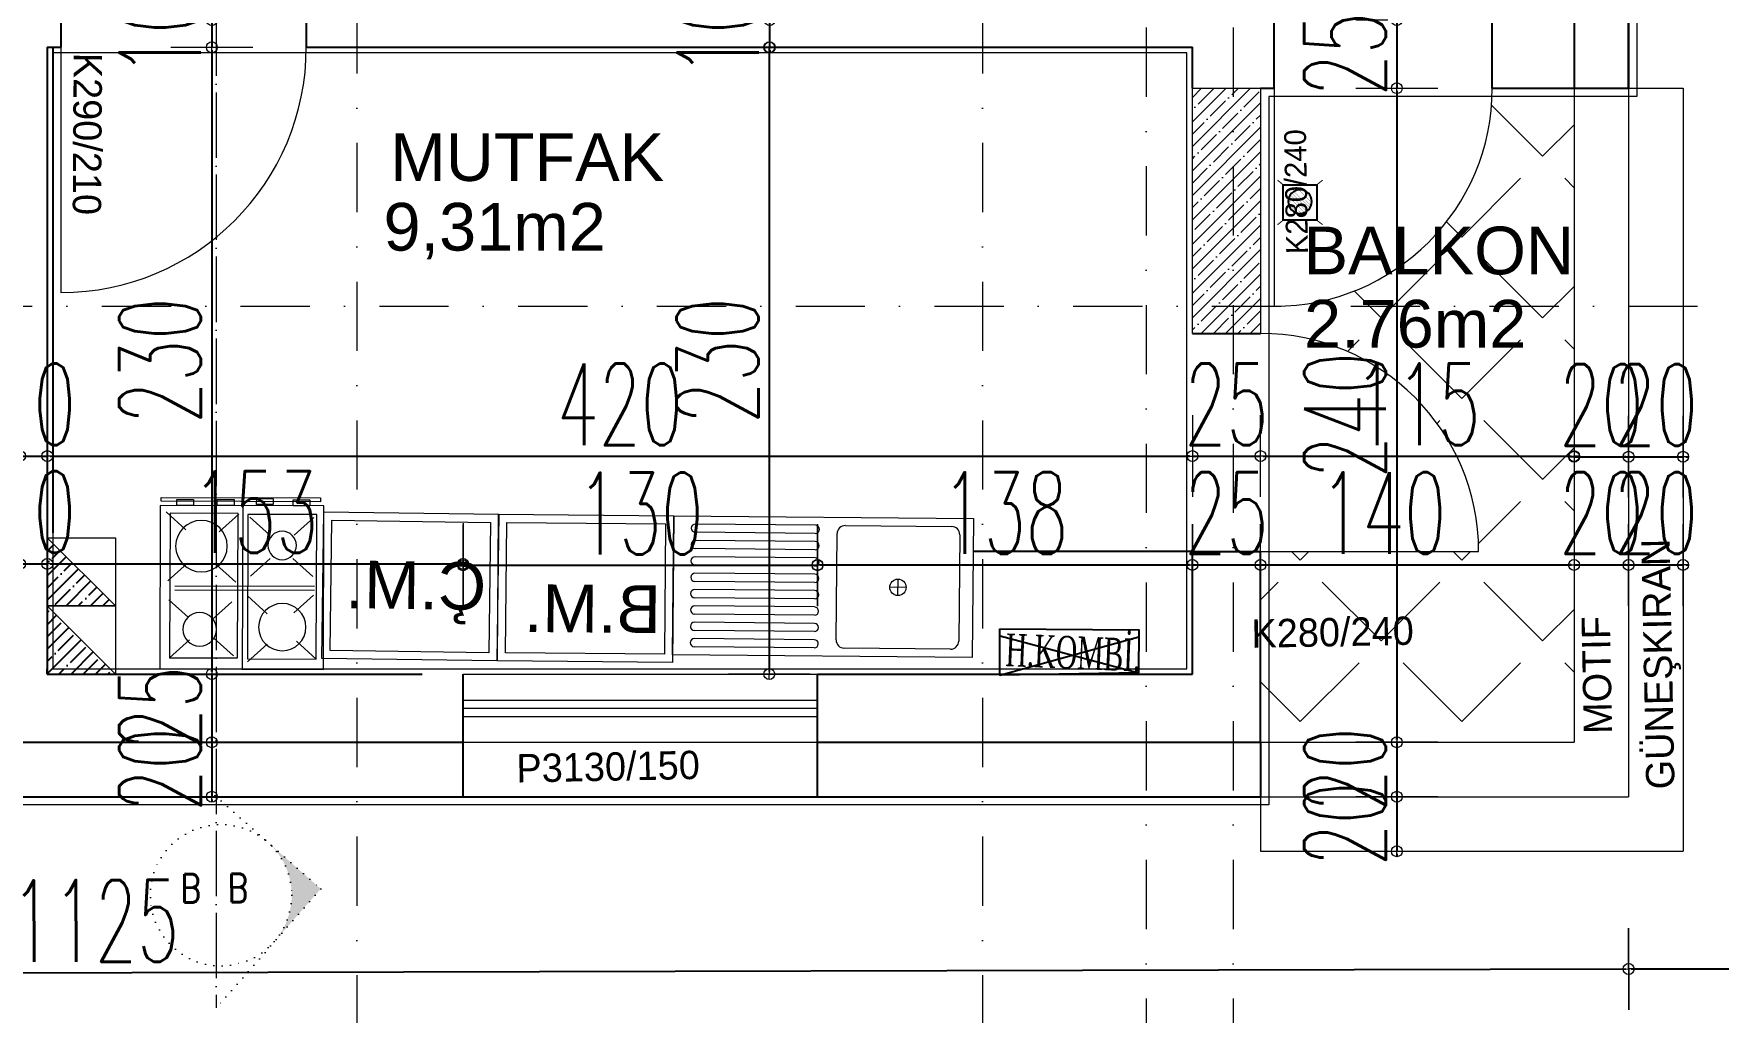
# Model space of a CAD drawing. Header units: millimetres. Extents: x -16104 to 67872, y -88009 to 12107.
# Drawn here: x 26404 to 27022, y 9366 to 9726 of the extents above; entities that cross this region are included whole.
import ezdxf
from ezdxf.enums import TextEntityAlignment as Align

# ---------------------------------------------------------------- set-up
doc = ezdxf.new("R2010")
doc.units = ezdxf.units.MM
for name, pattern in [('ACAD_ISO04W100', [30, 24, -3, 0, -3]), ('ACAD_ISO07W100', [3, 0, -3]), ('DASHDOTX2', [50.8, 25.4, -12.7, 0, -12.7])]:
    doc.linetypes.add(name, pattern=pattern)
doc.layers.get('0').update_dxf_attribs({"color": 241})
for name, color, linetype, lineweight in [('AKS', 1, 'ACAD_ISO07W100', 5), ('akslar', 144, 'Continuous', 20), ('baca', 46, 'Continuous', 5), ('balkon', 6, 'Continuous', 5), ('duvar', 123, 'Continuous', 25), ('emsal&kolon', 1, 'Continuous', 5), ('kapı', 3, 'Continuous', 5), ('kolon', 1, 'Continuous', 5), ('OLCU', 54, 'Continuous', 13), ('PASEMCON', 2, 'Continuous', 9), ('pencere', 5, 'Continuous', 5), ('POZ', 36, 'Continuous', 18), ('SıVA', 40, 'Continuous', 9), ('tefriş', 30, 'Continuous', 5), ('ÖLÇÜ', 252, 'Continuous', 20)]:
    doc.layers.add(name, color=color, linetype=linetype, lineweight=lineweight)
doc.styles.add('DIM', font='Txttw.shx', dxfattribs={"width": 0.6})
doc.styles.add('DIMENSIONS', font='simplex', dxfattribs={"width": 0.8})
doc.styles.add('DIN', font='times.ttf', dxfattribs={"width": 0.6})
doc.styles.add('M2', font='stylu.ttf', dxfattribs={"height": 10})
doc.dimstyles.new('50', dxfattribs={"dimscale": 0, "dimtxt": 30, "dimasz": 1, "dimexe": 0, "dimexo": 2, "dimgap": 4, "dimtad": 1, "dimdec": 0, "dimzin": 0, "dimdsep": 46, "dimtxsty": 'DIM', "dimblk1": 'DOT', "dimblk2": 'DOT', "dimsah": 1, "dimcen": 1.5, "dimdle": 3, "dimse1": 1, "dimse2": 1, "dimclrd": 256, "dimclre": 9, "dimclrt": 256, "dimadec": 0, "dimazin": 0, "dimtfac": 0.24, "dimtdec": 0, "dimtix": 1, "dimtmove": 2, "dimatfit": 3, "dimldrblk": 'DOT', "dimfxl": 0, "dimtolj": 1, "dimtzin": 15, "dimarcsym": 0})

# ---------------------------------------------------------------- blocks, each defined once
blk = doc.blocks.new('DOT')
for p, q in [((0, 15), (0, -15)), ((-2, 0), (0, 0)), ((2, 0), (0, 0))]:
    blk.add_line(p, q)
blk.add_circle((0, 0), 2)
blk = doc.blocks.new('*D5324')
at = {"layer": 'Defpoints', "color": 0, "transparency": 16777216}
for p in [(26399.37, 9530.99), (26409.37, 9530.99), (26409.37, 9530.99)]:
    blk.add_point(p, dxfattribs=at)
at = {"layer": 'OLCU', "lineweight": -2, "transparency": 16777216}
for p, q in [((26398.37, 9530.99), (26397.37, 9530.99)), ((26399.37, 9530.99), (26409.37, 9530.99)), ((26410.37, 9530.99), (26411.37, 9530.99))]:
    blk.add_line(p, q, dxfattribs=at)
blk.add_blockref('DOT', (26399.37, 9530.99), dxfattribs=at)
at = {"layer": 'OLCU', "lineweight": -2, "transparency": 16777216, "rotation": 180}
blk.add_blockref('DOT', (26409.37, 9530.99), dxfattribs=at)
at = {"layer": 'OLCU', "transparency": 16777216, "insert": (26404.37, 9549.99), "char_height": 30, "attachment_point": 5, "style": 'DIM'}
blk.add_mtext('\\A1;10', dxfattribs=at)
blk = doc.blocks.new('*D5325')
at = {"layer": 'Defpoints', "color": 0, "transparency": 16777216}
for p in [(26561.87, 9530.99), (26409.37, 9490.54), (26561.87, 9480.54)]:
    blk.add_point(p, dxfattribs=at)
at = {"layer": 'OLCU', "lineweight": -2, "transparency": 16777216}
blk.add_line((26410.37, 9530.99), (26560.87, 9530.99), dxfattribs=at)
at = {"layer": 'OLCU', "lineweight": -2, "transparency": 16777216, "rotation": 180}
blk.add_blockref('DOT', (26409.37, 9530.99), dxfattribs=at)
at = {"layer": 'OLCU', "lineweight": -2, "transparency": 16777216}
blk.add_blockref('DOT', (26561.87, 9530.99), dxfattribs=at)
at = {"layer": 'OLCU', "transparency": 16777216, "insert": (26485.62, 9549.99), "char_height": 30, "attachment_point": 5, "style": 'DIM'}
blk.add_mtext('\\A1;153', dxfattribs=at)
blk = doc.blocks.new('*D5326')
at = {"layer": 'Defpoints', "color": 0, "transparency": 16777216}
for p in [(26691.87, 9530.49), (26561.87, 9480.54), (26691.87, 9480.54)]:
    blk.add_point(p, dxfattribs=at)
at = {"layer": 'OLCU', "lineweight": -2, "transparency": 16777216}
blk.add_line((26562.87, 9530.49), (26690.87, 9530.49), dxfattribs=at)
at = {"layer": 'OLCU', "lineweight": -2, "transparency": 16777216, "rotation": 180}
blk.add_blockref('DOT', (26561.87, 9530.49), dxfattribs=at)
at = {"layer": 'OLCU', "lineweight": -2, "transparency": 16777216}
blk.add_blockref('DOT', (26691.87, 9530.49), dxfattribs=at)
at = {"layer": 'OLCU', "transparency": 16777216, "insert": (26626.87, 9549.49), "char_height": 30, "attachment_point": 5, "style": 'DIM'}
blk.add_mtext('\\A1;130', dxfattribs=at)
blk = doc.blocks.new('*D5327')
at = {"layer": 'Defpoints', "color": 0, "transparency": 16777216}
for p in [(26829.37, 9530.62), (26691.87, 9480.54), (26829.37, 9480.54)]:
    blk.add_point(p, dxfattribs=at)
at = {"layer": 'OLCU', "lineweight": -2, "transparency": 16777216}
blk.add_line((26692.87, 9530.62), (26828.37, 9530.62), dxfattribs=at)
at = {"layer": 'OLCU', "lineweight": -2, "transparency": 16777216, "rotation": 180}
blk.add_blockref('DOT', (26691.87, 9530.62), dxfattribs=at)
at = {"layer": 'OLCU', "lineweight": -2, "transparency": 16777216}
blk.add_blockref('DOT', (26829.37, 9530.62), dxfattribs=at)
at = {"layer": 'OLCU', "transparency": 16777216, "insert": (26760.62, 9549.62), "char_height": 30, "attachment_point": 5, "style": 'DIM'}
blk.add_mtext('\\A1;138', dxfattribs=at)
blk = doc.blocks.new('*D5328')
at = {"layer": 'Defpoints', "color": 0, "transparency": 16777216}
for p in [(26854.37, 9530.62), (26829.37, 9485.54), (26854.37, 9485.54)]:
    blk.add_point(p, dxfattribs=at)
at = {"layer": 'OLCU', "lineweight": -2, "transparency": 16777216}
for p, q in [((26828.37, 9530.62), (26827.37, 9530.62)), ((26829.37, 9530.62), (26854.37, 9530.62)), ((26855.37, 9530.62), (26856.37, 9530.62))]:
    blk.add_line(p, q, dxfattribs=at)
blk.add_blockref('DOT', (26829.37, 9530.62), dxfattribs=at)
at = {"layer": 'OLCU', "lineweight": -2, "transparency": 16777216, "rotation": 180}
blk.add_blockref('DOT', (26854.37, 9530.62), dxfattribs=at)
at = {"layer": 'OLCU', "transparency": 16777216, "insert": (26841.87, 9549.62), "char_height": 30, "attachment_point": 5, "style": 'DIM'}
blk.add_mtext('\\A1;25', dxfattribs=at)
blk = doc.blocks.new('*D5613')
at = {"layer": 'Defpoints', "color": 0, "transparency": 16777216}
for p in [(26829.37, 9530.62), (26969.37, 9530.62), (26969.37, 9530.62)]:
    blk.add_point(p, dxfattribs=at)
at = {"layer": 'OLCU', "lineweight": -2, "transparency": 16777216}
blk.add_line((26830.37, 9530.62), (26968.37, 9530.62), dxfattribs=at)
at = {"layer": 'OLCU', "lineweight": -2, "transparency": 16777216, "rotation": 180}
blk.add_blockref('DOT', (26829.37, 9530.62), dxfattribs=at)
at = {"layer": 'OLCU', "lineweight": -2, "transparency": 16777216}
blk.add_blockref('DOT', (26969.37, 9530.62), dxfattribs=at)
at = {"layer": 'OLCU', "transparency": 16777216, "insert": (26899.37, 9549.62), "char_height": 30, "attachment_point": 5, "style": 'DIM'}
blk.add_mtext('\\A1;140', dxfattribs=at)
blk = doc.blocks.new('*D5614')
at = {"layer": 'Defpoints', "color": 0, "transparency": 16777216}
for p in [(26969.37, 9530.62), (26989.37, 9530.62), (26989.37, 9530.62)]:
    blk.add_point(p, dxfattribs=at)
at = {"layer": 'OLCU', "lineweight": -2, "transparency": 16777216}
for p, q in [((26968.37, 9530.62), (26967.37, 9530.62)), ((26969.37, 9530.62), (26989.37, 9530.62)), ((26990.37, 9530.62), (26991.37, 9530.62))]:
    blk.add_line(p, q, dxfattribs=at)
blk.add_blockref('DOT', (26969.37, 9530.62), dxfattribs=at)
at = {"layer": 'OLCU', "lineweight": -2, "transparency": 16777216, "rotation": 180}
blk.add_blockref('DOT', (26989.37, 9530.62), dxfattribs=at)
at = {"layer": 'OLCU', "transparency": 16777216, "insert": (26979.37, 9549.62), "char_height": 30, "attachment_point": 5, "style": 'DIM'}
blk.add_mtext('\\A1;20', dxfattribs=at)
blk = doc.blocks.new('*D5329')
at = {"layer": 'Defpoints', "color": 0, "transparency": 16777216}
for p in [(26989.37, 9530.62), (27009.37, 9530.62), (27009.37, 9530.62)]:
    blk.add_point(p, dxfattribs=at)
at = {"layer": 'OLCU', "lineweight": -2, "transparency": 16777216}
for p, q in [((26988.37, 9530.62), (26987.37, 9530.62)), ((26989.37, 9530.62), (27009.37, 9530.62)), ((27010.37, 9530.62), (27011.37, 9530.62))]:
    blk.add_line(p, q, dxfattribs=at)
blk.add_blockref('DOT', (26989.37, 9530.62), dxfattribs=at)
at = {"layer": 'OLCU', "lineweight": -2, "transparency": 16777216, "rotation": 180}
blk.add_blockref('DOT', (27009.37, 9530.62), dxfattribs=at)
at = {"layer": 'OLCU', "transparency": 16777216, "insert": (26999.37, 9549.62), "char_height": 30, "attachment_point": 5, "style": 'DIM'}
blk.add_mtext('\\A1;20', dxfattribs=at)
blk = doc.blocks.new('*D5331')
at = {"layer": 'Defpoints', "color": 0, "transparency": 16777216}
for p in [(26399.37, 9570.54), (26409.37, 9570.54), (26409.37, 9570.54)]:
    blk.add_point(p, dxfattribs=at)
at = {"layer": 'OLCU', "lineweight": -2, "transparency": 16777216}
for p, q in [((26398.37, 9570.54), (26397.37, 9570.54)), ((26399.37, 9570.54), (26409.37, 9570.54)), ((26410.37, 9570.54), (26411.37, 9570.54))]:
    blk.add_line(p, q, dxfattribs=at)
blk.add_blockref('DOT', (26399.37, 9570.54), dxfattribs=at)
at = {"layer": 'OLCU', "lineweight": -2, "transparency": 16777216, "rotation": 180}
blk.add_blockref('DOT', (26409.37, 9570.54), dxfattribs=at)
at = {"layer": 'OLCU', "transparency": 16777216, "insert": (26404.37, 9589.54), "char_height": 30, "attachment_point": 5, "style": 'DIM'}
blk.add_mtext('\\A1;10', dxfattribs=at)
blk = doc.blocks.new('*D5332')
at = {"layer": 'Defpoints', "color": 0, "transparency": 16777216}
for p in [(26409.37, 9570.54), (26829.37, 9570.54), (26829.37, 9570.54)]:
    blk.add_point(p, dxfattribs=at)
at = {"layer": 'OLCU', "lineweight": -2, "transparency": 16777216}
blk.add_line((26410.37, 9570.54), (26828.37, 9570.54), dxfattribs=at)
at = {"layer": 'OLCU', "lineweight": -2, "transparency": 16777216, "rotation": 180}
blk.add_blockref('DOT', (26409.37, 9570.54), dxfattribs=at)
at = {"layer": 'OLCU', "lineweight": -2, "transparency": 16777216}
blk.add_blockref('DOT', (26829.37, 9570.54), dxfattribs=at)
at = {"layer": 'OLCU', "transparency": 16777216, "insert": (26619.37, 9589.54), "char_height": 30, "attachment_point": 5, "style": 'DIM'}
blk.add_mtext('\\A1;420', dxfattribs=at)
blk = doc.blocks.new('*D5615')
at = {"layer": 'Defpoints', "color": 0, "transparency": 16777216}
for p in [(26854.37, 9615.54), (26829.37, 9575.54), (26854.37, 9570.54)]:
    blk.add_point(p, dxfattribs=at)
at = {"layer": 'OLCU', "lineweight": -2, "transparency": 16777216}
for p, q in [((26828.37, 9570.54), (26827.37, 9570.54)), ((26829.37, 9570.54), (26854.37, 9570.54)), ((26855.37, 9570.54), (26856.37, 9570.54))]:
    blk.add_line(p, q, dxfattribs=at)
blk.add_blockref('DOT', (26829.37, 9570.54), dxfattribs=at)
at = {"layer": 'OLCU', "lineweight": -2, "transparency": 16777216, "rotation": 180}
blk.add_blockref('DOT', (26854.37, 9570.54), dxfattribs=at)
at = {"layer": 'OLCU', "transparency": 16777216, "insert": (26841.87, 9589.54), "char_height": 30, "attachment_point": 5, "style": 'DIM'}
blk.add_mtext('\\A1;25', dxfattribs=at)
blk = doc.blocks.new('*D5616')
at = {"layer": 'Defpoints', "color": 0, "transparency": 16777216}
for p in [(26854.37, 9570.54), (26969.37, 9570.54), (26969.37, 9570.54)]:
    blk.add_point(p, dxfattribs=at)
at = {"layer": 'OLCU', "lineweight": -2, "transparency": 16777216}
blk.add_line((26855.37, 9570.54), (26968.37, 9570.54), dxfattribs=at)
at = {"layer": 'OLCU', "lineweight": -2, "transparency": 16777216, "rotation": 180}
blk.add_blockref('DOT', (26854.37, 9570.54), dxfattribs=at)
at = {"layer": 'OLCU', "lineweight": -2, "transparency": 16777216}
blk.add_blockref('DOT', (26969.37, 9570.54), dxfattribs=at)
at = {"layer": 'OLCU', "transparency": 16777216, "insert": (26911.87, 9589.54), "char_height": 30, "attachment_point": 5, "style": 'DIM'}
blk.add_mtext('\\A1;115', dxfattribs=at)
blk = doc.blocks.new('*D5617')
at = {"layer": 'Defpoints', "color": 0, "transparency": 16777216}
for p in [(26969.37, 9570.54), (26989.37, 9570.54), (26989.37, 9570.32)]:
    blk.add_point(p, dxfattribs=at)
at = {"layer": 'OLCU', "lineweight": -2, "transparency": 16777216}
for p, q in [((26968.37, 9570.32), (26967.37, 9570.32)), ((26969.37, 9570.32), (26989.37, 9570.32)), ((26990.37, 9570.32), (26991.37, 9570.32))]:
    blk.add_line(p, q, dxfattribs=at)
blk.add_blockref('DOT', (26969.37, 9570.32), dxfattribs=at)
at = {"layer": 'OLCU', "lineweight": -2, "transparency": 16777216, "rotation": 180}
blk.add_blockref('DOT', (26989.37, 9570.32), dxfattribs=at)
at = {"layer": 'OLCU', "transparency": 16777216, "insert": (26979.37, 9589.32), "char_height": 30, "attachment_point": 5, "style": 'DIM'}
blk.add_mtext('\\A1;20', dxfattribs=at)
blk = doc.blocks.new('*D5333')
at = {"layer": 'Defpoints', "color": 0, "transparency": 16777216}
for p in [(26989.37, 9570.32), (27009.37, 9570.32), (27009.37, 9570.31)]:
    blk.add_point(p, dxfattribs=at)
at = {"layer": 'OLCU', "lineweight": -2, "transparency": 16777216}
for p, q in [((26988.37, 9570.31), (26987.37, 9570.31)), ((26989.37, 9570.31), (27009.37, 9570.31)), ((27010.37, 9570.31), (27011.37, 9570.31))]:
    blk.add_line(p, q, dxfattribs=at)
blk.add_blockref('DOT', (26989.37, 9570.31), dxfattribs=at)
at = {"layer": 'OLCU', "lineweight": -2, "transparency": 16777216, "rotation": 180}
blk.add_blockref('DOT', (27009.37, 9570.31), dxfattribs=at)
at = {"layer": 'OLCU', "transparency": 16777216, "insert": (26999.37, 9589.31), "char_height": 30, "attachment_point": 5, "style": 'DIM'}
blk.add_mtext('\\A1;20', dxfattribs=at)
blk = doc.blocks.new('*D5621')
at = {"layer": 'Defpoints', "color": 0, "transparency": 16777216}
for p in [(26939.37, 9730.54), (26904.37, 9705.54), (26939.37, 9705.54)]:
    blk.add_point(p, dxfattribs=at)
at = {"layer": 'OLCU', "lineweight": -2, "transparency": 16777216}
for p, q in [((26904.37, 9731.54), (26904.37, 9732.54)), ((26904.37, 9730.54), (26904.37, 9705.54)), ((26904.37, 9704.54), (26904.37, 9703.54))]:
    blk.add_line(p, q, dxfattribs=at)
for p, rotation in [((26904.37, 9730.54), 270), ((26904.37, 9705.54), 90)]:
    blk.add_blockref('DOT', p, dxfattribs=dict(at, rotation=rotation))
at = {"layer": 'OLCU', "transparency": 16777216, "insert": (26885.37, 9718.04), "char_height": 30, "attachment_point": 5, "rotation": 90, "style": 'DIM'}
blk.add_mtext('\\A1;25', dxfattribs=at)
blk = doc.blocks.new('*D5622')
at = {"layer": 'Defpoints', "color": 0, "transparency": 16777216}
for p in [(26939.37, 9705.54), (26904.37, 9465.54), (26939.37, 9465.54)]:
    blk.add_point(p, dxfattribs=at)
at = {"layer": 'OLCU', "lineweight": -2, "transparency": 16777216}
blk.add_line((26904.37, 9704.54), (26904.37, 9466.54), dxfattribs=at)
for p, rotation in [((26904.37, 9705.54), 90), ((26904.37, 9465.54), 270)]:
    blk.add_blockref('DOT', p, dxfattribs=dict(at, rotation=rotation))
at = {"layer": 'OLCU', "transparency": 16777216, "insert": (26885.37, 9585.54), "char_height": 30, "attachment_point": 5, "rotation": 90, "style": 'DIM'}
blk.add_mtext('\\A1;240', dxfattribs=at)
blk = doc.blocks.new('*D5623')
at = {"layer": 'Defpoints', "color": 0, "transparency": 16777216}
for p in [(26904.37, 9465.54), (26904.37, 9445.54), (26904.37, 9445.54)]:
    blk.add_point(p, dxfattribs=at)
at = {"layer": 'OLCU', "lineweight": -2, "transparency": 16777216}
for p, q in [((26904.37, 9466.54), (26904.37, 9467.54)), ((26904.37, 9465.54), (26904.37, 9445.54)), ((26904.37, 9444.54), (26904.37, 9443.54))]:
    blk.add_line(p, q, dxfattribs=at)
for p, rotation in [((26904.37, 9465.54), 270), ((26904.37, 9445.54), 90)]:
    blk.add_blockref('DOT', p, dxfattribs=dict(at, rotation=rotation))
at = {"layer": 'OLCU', "transparency": 16777216, "insert": (26885.37, 9455.54), "char_height": 30, "attachment_point": 5, "rotation": 90, "style": 'DIM'}
blk.add_mtext('\\A1;20', dxfattribs=at)
blk = doc.blocks.new('*D5336')
at = {"layer": 'Defpoints', "color": 0, "transparency": 16777216}
for p in [(26904.37, 9445.54), (26904.37, 9425.54), (26904.37, 9425.54)]:
    blk.add_point(p, dxfattribs=at)
at = {"layer": 'OLCU', "lineweight": -2, "transparency": 16777216}
for p, q in [((26904.37, 9446.54), (26904.37, 9447.54)), ((26904.37, 9445.54), (26904.37, 9425.54)), ((26904.37, 9424.54), (26904.37, 9423.54))]:
    blk.add_line(p, q, dxfattribs=at)
for p, rotation in [((26904.37, 9445.54), 270), ((26904.37, 9425.54), 90)]:
    blk.add_blockref('DOT', p, dxfattribs=dict(at, rotation=rotation))
at = {"layer": 'OLCU', "transparency": 16777216, "insert": (26885.37, 9435.54), "char_height": 30, "attachment_point": 5, "rotation": 90, "style": 'DIM'}
blk.add_mtext('\\A1;20', dxfattribs=at)
blk = doc.blocks.new('*D5341')
at = {"layer": 'Defpoints', "color": 0, "transparency": 16777216}
for p in [(26674.37, 9730.54), (26674.37, 9730.54), (26674.19, 9720.54)]:
    blk.add_point(p, dxfattribs=at)
at = {"layer": 'OLCU', "lineweight": -2, "transparency": 16777216}
for p, q in [((26674.37, 9731.54), (26674.37, 9732.54)), ((26674.37, 9720.54), (26674.37, 9730.54)), ((26674.37, 9719.54), (26674.37, 9718.54))]:
    blk.add_line(p, q, dxfattribs=at)
for p, rotation in [((26674.37, 9730.54), 270), ((26674.37, 9720.54), 90)]:
    blk.add_blockref('DOT', p, dxfattribs=dict(at, rotation=rotation))
at = {"layer": 'OLCU', "transparency": 16777216, "insert": (26655.37, 9725.54), "char_height": 30, "attachment_point": 5, "rotation": 90, "style": 'DIM'}
blk.add_mtext('\\A1;10', dxfattribs=at)
blk = doc.blocks.new('*D5344')
at = {"layer": 'Defpoints', "color": 0, "transparency": 16777216}
for p in [(26444.37, 9730.54), (26444.37, 9720.54), (26469.71, 9720.54)]:
    blk.add_point(p, dxfattribs=at)
at = {"layer": 'OLCU', "lineweight": -2, "transparency": 16777216}
for p, q in [((26469.71, 9731.54), (26469.71, 9732.54)), ((26469.71, 9730.54), (26469.71, 9720.54)), ((26469.71, 9719.54), (26469.71, 9718.54))]:
    blk.add_line(p, q, dxfattribs=at)
for p, rotation in [((26469.71, 9730.54), 270), ((26469.71, 9720.54), 90)]:
    blk.add_blockref('DOT', p, dxfattribs=dict(at, rotation=rotation))
at = {"layer": 'OLCU', "transparency": 16777216, "insert": (26450.71, 9725.54), "char_height": 30, "attachment_point": 5, "rotation": 90, "style": 'DIM'}
blk.add_mtext('\\A1;10', dxfattribs=at)
blk = doc.blocks.new('*D5345')
at = {"layer": 'Defpoints', "color": 0, "transparency": 16777216}
for p in [(26444.37, 9720.54), (26444.37, 9490.54), (26469.71, 9490.54)]:
    blk.add_point(p, dxfattribs=at)
at = {"layer": 'OLCU', "lineweight": -2, "transparency": 16777216}
blk.add_line((26469.71, 9719.54), (26469.71, 9491.54), dxfattribs=at)
for p, rotation in [((26469.71, 9720.54), 90), ((26469.71, 9490.54), 270)]:
    blk.add_blockref('DOT', p, dxfattribs=dict(at, rotation=rotation))
at = {"layer": 'OLCU', "transparency": 16777216, "insert": (26450.71, 9605.54), "char_height": 30, "attachment_point": 5, "rotation": 90, "style": 'DIM'}
blk.add_mtext('\\A1;230', dxfattribs=at)
blk = doc.blocks.new('*D5346')
at = {"layer": 'Defpoints', "color": 0, "transparency": 16777216}
for p in [(26469.71, 9490.54), (26469.71, 9465.54), (26469.71, 9465.54)]:
    blk.add_point(p, dxfattribs=at)
at = {"layer": 'OLCU', "lineweight": -2, "transparency": 16777216}
for p, q in [((26469.71, 9491.54), (26469.71, 9492.54)), ((26469.71, 9490.54), (26469.71, 9465.54)), ((26469.71, 9464.54), (26469.71, 9463.54))]:
    blk.add_line(p, q, dxfattribs=at)
for p, rotation in [((26469.71, 9490.54), 270), ((26469.71, 9465.54), 90)]:
    blk.add_blockref('DOT', p, dxfattribs=dict(at, rotation=rotation))
at = {"layer": 'OLCU', "transparency": 16777216, "insert": (26450.71, 9478.04), "char_height": 30, "attachment_point": 5, "rotation": 90, "style": 'DIM'}
blk.add_mtext('\\A1;25', dxfattribs=at)
blk = doc.blocks.new('*D5347')
at = {"layer": 'Defpoints', "color": 0, "transparency": 16777216}
for p in [(26469.71, 9465.54), (26469.71, 9445.54), (26469.71, 9445.54)]:
    blk.add_point(p, dxfattribs=at)
at = {"layer": 'OLCU', "lineweight": -2, "transparency": 16777216}
for p, q in [((26469.71, 9466.54), (26469.71, 9467.54)), ((26469.71, 9465.54), (26469.71, 9445.54)), ((26469.71, 9444.54), (26469.71, 9443.54))]:
    blk.add_line(p, q, dxfattribs=at)
for p, rotation in [((26469.71, 9465.54), 270), ((26469.71, 9445.54), 90)]:
    blk.add_blockref('DOT', p, dxfattribs=dict(at, rotation=rotation))
at = {"layer": 'OLCU', "transparency": 16777216, "insert": (26450.71, 9455.54), "char_height": 30, "attachment_point": 5, "rotation": 90, "style": 'DIM'}
blk.add_mtext('\\A1;20', dxfattribs=at)
blk = doc.blocks.new('new block')
at = {"layer": 'tefriş'}
for p, q in [((1269.85, 5670.26), (1379.85, 5670.26)), ((1269.85, 5619.26), (1269.85, 5670.26)), ((1277.85, 5667.26), (1316.85, 5667.26)), ((1327.85, 5667.26), (1371.85, 5667.26)), ((1379.85, 5670.26), (1379.85, 5619.26)), ((1274.85, 5625.26), (1274.85, 5664.26)), ((1319.85, 5664.26), (1319.85, 5625.26)), ((1327.85, 5664.26), (1371.85, 5664.26)), ((1327.85, 5661.26), (1371.85, 5661.26)), ((1327.85, 5658.26), (1371.85, 5658.26)), ((1327.85, 5655.26), (1371.85, 5655.26)), ((1297.35, 5647.76), (1297.35, 5641.76)), ((1327.85, 5652.26), (1371.85, 5652.26)), ((1327.85, 5649.26), (1371.85, 5649.26)), ((1294.35, 5644.76), (1300.35, 5644.76)), ((1327.85, 5646.26), (1371.85, 5646.26)), ((1327.85, 5643.26), (1371.85, 5643.26)), ((1327.85, 5640.26), (1371.85, 5640.26)), ((1327.85, 5637.26), (1371.85, 5637.26)), ((1327.85, 5634.26), (1371.85, 5634.26)), ((1327.85, 5631.26), (1371.85, 5631.26)), ((1327.85, 5628.26), (1371.85, 5628.26)), ((1327.85, 5625.26), (1371.85, 5625.26)), ((1379.85, 5619.26), (1269.85, 5619.26)), ((1316.85, 5622.26), (1277.85, 5622.26)), ((1327.85, 5622.26), (1371.85, 5622.26))]:
    blk.add_line(p, q, dxfattribs=at)
blk.add_circle((1297.35, 5644.76), 3, dxfattribs=at)
for centre, radius, start, end in [((1277.85, 5664.26), 3, 90, 180), ((1316.85, 5664.26), 3, 0, 90), ((1327.85, 5665.76), 1.5, 90, 270), ((1371.85, 5665.76), 1.5, 270, 90), ((1327.85, 5659.76), 1.5, 90, 270), ((1371.85, 5659.76), 1.5, 270, 90), ((1327.85, 5653.76), 1.5, 90, 270), ((1371.85, 5653.76), 1.5, 270, 90), ((1327.85, 5647.76), 1.5, 90, 270), ((1371.85, 5647.76), 1.5, 270, 90), ((1327.85, 5641.76), 1.5, 90, 270), ((1371.85, 5641.76), 1.5, 270, 90), ((1327.85, 5635.76), 1.5, 90, 270), ((1371.85, 5635.76), 1.5, 270, 90), ((1327.85, 5629.76), 1.5, 90, 270), ((1371.85, 5629.76), 1.5, 270, 90), ((1277.85, 5625.26), 3, 180, 270), ((1316.85, 5625.26), 3, 270, 0), ((1327.85, 5623.76), 1.5, 90, 270), ((1371.85, 5623.76), 1.5, 270, 90)]:
    blk.add_arc(centre, radius, start, end, dxfattribs=at)
blk = doc.blocks.new('öu')
at = {"layer": 'tefriş'}
for points in [[(2090.97, -468.94), (2090.97, -404.72), (2037.16, -404.72), (2037.16, -468.94)], [(2087.97, -465.94), (2087.97, -407.72), (2040.16, -407.72), (2040.16, -465.94)]]:
    blk.add_lwpolyline(points, close=True, dxfattribs=at)
at = {"layer": 'tefriş', "insert": (2047.87, -459.36), "char_height": 17.5, "width": 1076.8413, "attachment_point": 9, "rotation": 270}
blk.add_mtext('{\\fArial|b0|i0|c162|p34;B.M.}', dxfattribs=at)
blk = doc.blocks.new('nb')
at = {"layer": 'tefriş'}
for points in [[(2093.6, -356.31), (2093.6, -292.09), (2039.78, -292.09), (2039.78, -356.31)], [(2090.6, -353.31), (2090.6, -295.09), (2042.78, -295.09), (2042.78, -353.31)]]:
    blk.add_lwpolyline(points, close=True, dxfattribs=at)
at = {"layer": 'tefriş', "insert": (2053.03, -347.96), "char_height": 17.5, "width": 1076.8413, "attachment_point": 9, "rotation": 270}
blk.add_mtext('{\\fArial|b0|i0|c162|p34;Ç.M.}', dxfattribs=at)
blk = doc.blocks.new('ocak')
at = {"layer": 'tefriş', "linetype": 'Continuous'}
for p, q in [((16296.72, -4660.22), (16356.72, -4660.22)), ((16296.72, -4720.22), (16296.72, -4660.22)), ((16300.32, -4664.37), (16325.23, -4664.37)), ((16300.32, -4717.41), (16300.32, -4664.37)), ((16307.53, -4670.9), (16300.32, -4664.37)), ((16316.56, -4671.64), (16323.76, -4665.1)), ((16325.23, -4664.37), (16325.23, -4717.41)), ((16327.06, -4660.22), (16327.06, -4720.22)), ((16336.03, -4669.44), (16328.83, -4662.97)), ((16328.83, -4664.01), (16354.1, -4664.01)), ((16328.83, -4717.05), (16328.83, -4664.01)), ((16346.89, -4670.54), (16354.1, -4664.01)), ((16354.1, -4664.01), (16354.1, -4717.05)), ((16356.72, -4660.22), (16356.72, -4720.22)), ((16299.96, -4685.67), (16307.16, -4679.2)), ((16323.03, -4685), (16315.83, -4678.47)), ((16328.83, -4687.14), (16336.03, -4680.61)), ((16353, -4687.5), (16345.8, -4680.97)), ((16302.09, -4689.27), (16353.36, -4689.27)), ((16306.79, -4699.04), (16299.59, -4692.57)), ((16302.09, -4690.74), (16353.36, -4690.74)), ((16317.29, -4698.67), (16324.49, -4692.2)), ((16337.13, -4700.87), (16329.93, -4694.34)), ((16345.43, -4700.87), (16352.69, -4694.34)), ((16298.86, -4717.84), (16306.06, -4711.31)), ((16325.59, -4717.11), (16318.39, -4710.58)), ((16329.56, -4716.01), (16336.76, -4709.54)), ((16353, -4716.01), (16345.8, -4709.54)), ((16356.72, -4720.22), (16296.72, -4720.22)), ((16325.23, -4717.41), (16300.32, -4717.41)), ((16308.93, -4720.28), (16302.83, -4720.28)), ((16302.83, -4720.28), (16302.83, -4722.48)), ((16308.93, -4722.48), (16308.93, -4720.28)), ((16317.6, -4720.28), (16317.6, -4722.48)), ((16323.76, -4720.28), (16317.6, -4720.28)), ((16323.76, -4722.48), (16323.76, -4720.28)), ((16354.1, -4717.05), (16328.83, -4717.05)), ((16338.17, -4720.65), (16332.06, -4720.65)), ((16332.06, -4720.65), (16332.06, -4722.84)), ((16338.17, -4722.84), (16338.17, -4720.65)), ((16345.43, -4720.28), (16345.43, -4722.48)), ((16351.53, -4720.28), (16345.43, -4720.28)), ((16351.53, -4722.48), (16351.53, -4720.28)), ((16297.03, -4721.75), (16297.03, -4723.21)), ((16355.5, -4721.75), (16297.03, -4721.75)), ((16297.03, -4723.21), (16355.5, -4723.21)), ((16302.83, -4722.48), (16308.93, -4722.48)), ((16317.6, -4722.48), (16323.76, -4722.48)), ((16332.06, -4722.84), (16338.17, -4722.84)), ((16345.43, -4722.48), (16351.53, -4722.48)), ((16355.5, -4723.21), (16355.5, -4721.75))]:
    blk.add_line(p, q, dxfattribs=at).dxf.unprotected_set("ltscale", 0)
for centre, radius in [((16311.31, -4674.81), 6.15), ((16341.58, -4675.72), 8.68), ((16311.86, -4705.33), 9.47), ((16341.46, -4705.69), 5.22)]:
    blk.add_circle(centre, radius, dxfattribs=at).dxf.unprotected_set("ltscale", 0)
blk = doc.blocks.new('*D5493')
at = {"layer": 'Defpoints', "color": 0, "transparency": 16777216}
for p in [(26989.37, 9382.34), (26989.37, 9382.34), (25864.37, 9379.59)]:
    blk.add_point(p, dxfattribs=at)
at = {"layer": 'OLCU', "lineweight": -2, "transparency": 16777216}
blk.add_line((25865.37, 9379.59), (26988.37, 9382.34), dxfattribs=at)
for p, rotation in [((25864.37, 9379.59), 180.1399202823359), ((26989.37, 9382.34), 0.1399202823359238)]:
    blk.add_blockref('DOT', p, dxfattribs=dict(at, rotation=rotation))
at = {"layer": 'OLCU', "transparency": 16777216, "insert": (26426.83, 9399.97), "char_height": 30, "attachment_point": 5, "rotation": 0.13992, "style": 'DIM'}
blk.add_mtext('\\A1;1125', dxfattribs=at)
blk = doc.blocks.new('A$C412C2498')
at = {"color": 5, "const_width": 0.6}
for points in [[(3.6, 24.3), (0.2, 27)], [(23.8, 24.3), (27.3, 27)], [(3.6, 3), (0.2, 0.2)], [(23.8, 3), (27.3, 0.2)]]:
    blk.add_lwpolyline(points, dxfattribs=at)
at = {"color": 5}
blk.add_lwpolyline([(23.8, 24.3), (3.6, 24.3), (3.6, 3), (23.8, 3)], close=True, dxfattribs=at)
at = {"const_width": 0.1}
for points in [[(6.7, 12.2), (14.6, 20.2)], [(6.8, 14.5), (12.4, 20.1)], [(7.1, 10.4), (16.4, 19.7)], [(7.9, 9.1), (17.8, 19)], [(8.8, 8), (18.9, 18.1)], [(10, 7.1), (19.8, 16.9)], [(11.3, 6.4), (20.4, 15.6)], [(13, 6), (20.8, 13.8)], [(14.8, 6.1), (20.8, 12.1)], [(17.4, 7), (19.8, 9.4)]]:
    blk.add_lwpolyline(points, dxfattribs=at)
blk.add_circle((13.7, 13.1), 7.12)
blk = doc.blocks.new('A$C5E2C1EC0')
at = {"xscale": 0.6105719971092185, "yscale": 0.6105719971092185, "zscale": 0.6105719971092185}
blk.add_blockref('A$C412C2498', (0, 0), dxfattribs=at)
blk = doc.blocks.new('ae')
at = {"layer": 'duvar'}
for p, q in [((75773.51, -20952.17), (75824.86, -20963.16)), ((75774.14, -20966.63), (75824.26, -20949.94))]:
    blk.add_line(p, q, dxfattribs=at)
blk.add_lwpolyline([(75773.26, -20949.63), (75824.12, -20947.34), (75824.86, -20963.16), (75774.14, -20966.63)], close=True, dxfattribs=at)
at = {"layer": 'PASEMCON', "color": 7, "style": 'DIN', "width": 0.6}
blk.add_text('H.KOMBİ.', height=12.004, rotation=0.66441, dxfattribs=at).set_placement((75775.83, -20963.19))
blk = doc.blocks.new('*D5227')
at = {"layer": 'Defpoints', "color": 0, "transparency": 16777216}
for p in [(26989.37, 9382.34), (27602.37, 9383.84), (27602.37, 9383.84)]:
    blk.add_point(p, dxfattribs=at)
at = {"layer": 'OLCU', "lineweight": -2, "transparency": 16777216}
blk.add_line((26990.37, 9382.34), (27601.37, 9383.83), dxfattribs=at)
for p, rotation in [((27602.37, 9383.84), 0.1399202823375777), ((26989.37, 9382.34), 180.1399202823376)]:
    blk.add_blockref('DOT', p, dxfattribs=dict(at, rotation=rotation))
at = {"layer": 'OLCU', "transparency": 16777216, "insert": (27295.83, 9402.09), "char_height": 30, "attachment_point": 5, "rotation": 0.13992, "style": 'DIM'}
blk.add_mtext('\\A1;613', dxfattribs=at)
blk = doc.blocks.new('*D5540')
at = {"layer": 'Defpoints', "color": 0, "transparency": 16777216}
for p in [(26969.37, 10220.04), (27042.65, 10220.04), (26969.37, 9465.54)]:
    blk.add_point(p, dxfattribs=at)
at = {"layer": 'OLCU', "lineweight": -2, "transparency": 16777216}
blk.add_line((27042.65, 9466.54), (27042.65, 10219.04), dxfattribs=at)
for p, rotation in [((27042.65, 10220.04), 90), ((27042.65, 9465.54), 270)]:
    blk.add_blockref('DOT', p, dxfattribs=dict(at, rotation=rotation))
at = {"layer": 'OLCU', "transparency": 16777216, "insert": (27023.65, 9842.79), "char_height": 30, "attachment_point": 5, "rotation": 90, "style": 'DIM'}
blk.add_mtext('\\A1;755', dxfattribs=at)
blk = doc.blocks.new('*D5519')
at = {"layer": 'Defpoints', "color": 0, "transparency": 16777216}
for p in [(26674.19, 9720.54), (26674.19, 9490.54), (26674.19, 9490.54)]:
    blk.add_point(p, dxfattribs=at)
at = {"layer": 'OLCU', "lineweight": -2, "transparency": 16777216}
blk.add_line((26674.19, 9719.54), (26674.19, 9491.54), dxfattribs=at)
for p, rotation in [((26674.19, 9720.54), 90), ((26674.19, 9490.54), 270)]:
    blk.add_blockref('DOT', p, dxfattribs=dict(at, rotation=rotation))
at = {"layer": 'OLCU', "transparency": 16777216, "insert": (26655.19, 9605.54), "char_height": 30, "attachment_point": 5, "rotation": 90, "style": 'DIM'}
blk.add_mtext('\\A1;230', dxfattribs=at)

msp = doc.modelspace()

# ---------------------------------------------------------------- hatches: boundary and pattern name
at = {"layer": 'AKS'}
msp.add_hatch(color=1, dxfattribs=at).paths.add_polyline_path([(26490.22, 9428.89), (26509.67, 9411.75), (26492.53, 9392.3, 0.198912), (26498.95, 9411.07, 0.198912)])
msp.add_hatch(color=1, dxfattribs=at).paths.add_polyline_path([(26490.22, 9428.89), (26509.67, 9411.75), (26492.53, 9392.3, 0.198912), (26498.95, 9411.07, 0.198912)])
msp.add_hatch(color=1, dxfattribs=at).paths.add_polyline_path([(26490.22, 9428.89), (26509.67, 9411.75), (26492.53, 9392.3, 0.198912), (26498.95, 9411.07, 0.198912)])
msp.add_hatch(color=1, dxfattribs=at).paths.add_polyline_path([(26490.22, 9428.89), (26509.67, 9411.75), (26492.53, 9392.3, 0.198912), (26498.95, 9411.07, 0.198912)])
at = {"layer": 'duvar'}
h = msp.add_hatch(dxfattribs=at)
h.set_pattern_fill('ANSI35,_O', color=256, angle=90)
h.set_pattern_definition([(45, (15034.229, -3626.513), (4.490128, -4.490128), []), (45, (15034.229, -3622.023), (4.490128, -4.490128), [7.9375, -1.5875, 0, -1.5875])])
h.paths.add_polyline_path([(26432.27, 9517.64), (26432.27, 9515.64), (26409.27, 9515.64), (26409.27, 9538.64), (26411.27, 9538.64)])
h.paths.add_polyline_path([(26432.27, 9492.64), (26432.27, 9490.64), (26409.27, 9490.64), (26409.27, 9515.64)])
at = {"layer": 'kolon'}
h = msp.add_hatch(dxfattribs=at)
h.set_pattern_fill('ANSI35,_O', color=256)
h.set_pattern_definition([(45, (21361.3546, 6128.949), (-4.490128, 4.490128), []), (45, (21365.845, 6128.949), (-4.490128, 4.490128), [7.9375, -1.5875, 0, -1.5875])])
h.paths.add_polyline_path([(26854.37, 9705.54), (26829.37, 9705.54), (26829.37, 9695.54), (26829.37, 9670.54), (26829.37, 9615.54), (26854.37, 9615.54)])
at = {"layer": 'ÖLÇÜ'}
h = msp.add_hatch(dxfattribs=at)
h.set_pattern_fill('ANGLE,_O', color=256, scale=6, angle=45)
h.set_pattern_definition([(45, (10806.83, 17059.605), (-29.63485, 29.63485), [30.48, -11.43]), (135, (10806.83, 17059.605), (-29.63485, -29.63485), [30.48, -11.43])])
h.paths.add_polyline_path([(26969.37, 9705.54), (26939.37, 9705.54, -0.414214), (26859.37, 9625.54), (26969.37, 9625.54)])
h.paths.add_polyline_path([(26969.37, 9625.54), (26854.37, 9625.54), (26854.37, 9615.54, -0.414214), (26934.37, 9535.54), (26854.37, 9535.54), (26854.37, 9465.54), (26969.37, 9465.54)])
h.paths.add_polyline_path([(26870.44, 9572.12), (26928.3, 9572.12), (26928.3, 9527.12), (26870.44, 9527.12)], flags=25)
h.paths.add_polyline_path([(26957.3, 9572.12), (27001.44, 9572.12), (27001.44, 9527.12), (26957.3, 9527.12)], flags=9)
h.paths.add_polyline_path([(26884.66, 9612.04), (26939.09, 9612.04), (26939.09, 9567.04), (26884.66, 9567.04)], flags=24)
h.paths.add_polyline_path([(26957.3, 9611.82), (27001.44, 9611.82), (27001.44, 9566.82), (26957.3, 9566.82)], flags=9)
h.paths.add_polyline_path([(26862.87, 9554.9), (26862.87, 9616.19), (26907.87, 9616.19), (26907.87, 9554.9)], flags=25)
h.paths.add_polyline_path([(26862.87, 9433.47), (26862.87, 9477.62), (26907.87, 9477.62), (26907.87, 9433.47)], flags=9)
h.paths.add_polyline_path([(26848.26, 9495.77), (26928.77, 9497.37), (26928.42, 9515.13), (26847.91, 9513.53)], flags=9)
h.paths.add_polyline_path([(26867.96, 9632.37), (26956.25, 9632.37), (26956.25, 9605.75), (26867.96, 9605.75)], flags=9)
h.paths.add_polyline_path([(26869.61, 9659.47), (26973.75, 9659.47), (26973.75, 9632.62), (26869.61, 9632.62)], flags=9)

# ---------------------------------------------------------------- linework, layer by layer
msp.add_line((26829.37, 9535.54), (26749, 9535.54))
at = {"layer": 'AKS', "color": 1, "linetype": 'ACAD_ISO04W100'}
msp.add_line((26471.35, 11690.54), (26471.35, 9368.1), dxfattribs=at)
at = {"layer": 'AKS', "color": 1, "linetype": 'ACAD_ISO07W100'}
for p, q in [((26470.76, 9446.04), (26509.67, 9411.75)), ((26470.76, 9446.04), (26509.67, 9411.75)), ((26509.67, 9411.75), (26471.35, 9368.1))]:
    msp.add_line(p, q, dxfattribs=at)
msp.add_circle((26473.07, 9409.44), 25.93, dxfattribs=at)
msp.add_circle((26473.07, 9409.44), 25.93, dxfattribs=at)
msp.add_circle((26473.07, 9409.44), 25.93, dxfattribs=at)
msp.add_circle((26473.07, 9409.44), 25.93, dxfattribs=at)
at = {"layer": 'akslar', "linetype": 'DASHDOTX2'}
for p, q in [((26522.87, 11925.04), (26522.87, 9115.54)), ((26752.37, 11925.04), (26752.37, 9115.54)), ((26812.37, 11916.48), (26812.37, 9115.54)), ((26844.37, 11916.48), (26844.37, 9115.54)), ((24902.37, 9625.54), (27952.37, 9625.54))]:
    msp.add_line(p, q, dxfattribs=at)
at = {"layer": 'baca'}
for points in [[(26409.37, 9540.54), (26434.37, 9540.54), (26434.37, 9515.54), (26409.37, 9515.54), (26409.37, 9540.54), (26434.37, 9515.54)], [(26409.37, 9515.54), (26434.37, 9515.54), (26434.37, 9490.54), (26409.37, 9490.54), (26409.37, 9515.54), (26434.37, 9490.54)]]:
    msp.add_lwpolyline(points, dxfattribs=at)
at = {"layer": 'balkon'}
for p, q in [((26969.37, 9705.54), (26969.37, 9465.54)), ((26989.37, 9705.54), (26989.37, 9445.54)), ((26989.37, 9705.54), (27009.37, 9705.54)), ((27009.37, 9705.54), (27009.37, 9425.54)), ((26854.37, 9465.54), (26969.37, 9465.54)), ((26854.37, 9445.54), (26989.37, 9445.54)), ((26854.37, 9445.54), (26854.37, 9425.54)), ((26854.37, 9425.54), (27009.37, 9425.54))]:
    msp.add_line(p, q, dxfattribs=at)
at = {"layer": 'duvar'}
for p, q in [((26969.37, 9833.04), (26969.37, 9705.54)), ((26989.37, 9705.54), (26989.37, 9833.04)), ((26989.37, 9833.04), (26989.37, 9705.54)), ((26414.37, 9730.54), (26414.37, 9720.54)), ((26504.37, 9730.54), (26504.37, 9720.54)), ((26859.37, 9705.54), (26859.37, 9730.54)), ((26939.37, 9705.54), (26939.37, 9730.54)), ((26409.37, 9720.54), (26409.37, 9542.38)), ((26409.37, 9720.54), (26414.37, 9720.54)), ((26411.37, 9720.54), (26411.37, 9542.38)), ((26504.37, 9720.54), (26829.37, 9720.54)), ((26829.37, 9705.54), (26829.37, 9720.54)), ((26854.37, 9705.54), (26859.37, 9705.54)), ((26854.37, 9705.54), (26854.37, 9705.54)), ((26854.37, 9705.54), (26854.37, 9705.54)), ((26939.37, 9705.54), (26969.37, 9705.54)), ((26969.37, 9705.54), (26989.37, 9705.54)), ((26829.37, 9615.54), (26854.37, 9615.54)), ((26409.37, 9542.38), (26409.37, 9490.54)), ((26829.37, 9490.54), (26829.37, 9535.54)), ((26829.37, 9535.54), (26854.37, 9535.54)), ((26854.37, 9465.54), (26854.37, 9535.54)), ((26409.37, 9490.54), (26409.37, 9492.54)), ((26409.37, 9490.54), (26546.87, 9490.54)), ((26561.87, 9445.54), (26561.87, 9490.54)), ((26691.87, 9490.54), (26829.37, 9490.54)), ((26691.87, 9445.54), (26691.87, 9490.54)), ((26399.37, 9465.54), (26561.87, 9465.54)), ((26691.87, 9465.54), (26854.37, 9465.54)), ((26854.37, 9465.54), (26854.37, 9445.54)), ((26176.87, 9445.54), (26691.87, 9445.54)), ((26306.87, 9445.54), (26561.87, 9445.54)), ((26691.87, 9445.54), (26854.37, 9445.54))]:
    msp.add_line(p, q, dxfattribs=at)
at = {"layer": 'emsal&kolon'}
msp.add_lwpolyline([(26829.37, 9705.54), (26854.37, 9705.54), (26854.37, 9615.54), (26829.37, 9615.54), (26829.37, 9705.54)], dxfattribs=at)
at = {"layer": 'kapı'}
for p, q in [((26414.37, 9720.54), (26414.37, 9630.54)), ((26859.37, 9705.54), (26859.37, 9625.54)), ((26854.37, 9535.54), (26934.37, 9535.54))]:
    msp.add_line(p, q, dxfattribs=at)
for centre, radius, start, end in [((26414.37, 9720.54), 90, 270, 0), ((26859.37, 9705.54), 80, 270, 0), ((26854.37, 9535.54), 80, 0, 90)]:
    msp.add_arc(centre, radius, start, end, dxfattribs=at)
at = {"layer": 'OLCU'}
msp.add_line((26691.87, 9445.54), (26691.87, 9445.54), dxfattribs=at)
at = {"layer": 'pencere'}
for p, q in [((26561.87, 9490.54), (26691.87, 9490.54)), ((26561.87, 9481.04), (26691.87, 9481.04)), ((26561.87, 9478.04), (26691.87, 9478.04)), ((26561.87, 9475.04), (26691.87, 9475.04)), ((26561.87, 9465.54), (26691.87, 9465.54))]:
    msp.add_line(p, q, dxfattribs=at)
at = {"layer": 'SıVA'}
for points in [[(26992.37, 10217.04), (26992.37, 9702.54), (26857.37, 9702.54), (26857.37, 9442.54), (26075.37, 9442.54), (26075.37, 9612.54), (25855.37, 9612.54), (25855.37, 10467.04), (25393.37, 10467.04), (25393.37, 10981.73), (25223.37, 10981.73), (25223.37, 11434.04), (25513.37, 11434.04), (25513.37, 11604.04), (27335.37, 11604.04), (27335.37, 11434.04), (27625.37, 11434.04), (27625.37, 10981.73), (27455.37, 10981.73), (27455.37, 10487.04), (27295.37, 10487.04), (27295.37, 10217.04)], [(26827.37, 9718.54), (26411.37, 9718.54), (26411.37, 9492.54), (26827.37, 9492.54)]]:
    msp.add_lwpolyline(points, close=True, dxfattribs=at)

# ---------------------------------------------------------------- block references
at = {"ltscale": 50, "xscale": -1, "rotation": 180}
msp.add_blockref('A$C5E2C1EC0', (26860.48, 9671.93), dxfattribs=at)
at = {"layer": 'pencere', "xscale": -1}
for name, p, rotation in [('nb', (26838.32, 7451.76), 269.2129970820508), ('öu', (27026.35, 7454.38), 269.5213064302129)]:
    msp.add_blockref(name, p, dxfattribs=dict(at, rotation=rotation))
at = {"layer": 'SıVA', "rotation": 357.0106623137405}
msp.add_blockref('ae', (-47818.83, 34379.87), dxfattribs=at)
at = {"layer": 'tefriş', "xscale": -1, "rotation": 179.8226394958758}
msp.add_blockref('ocak', (10139.56, 4882.67), dxfattribs=at)
at = {"layer": 'tefriş', "rotation": 179.463080568489}
msp.add_blockref('new block', (28071.56, 15154.74), dxfattribs=at)

# ---------------------------------------------------------------- texts
at = {"layer": 'AKS', "color": 1, "style": 'DIMENSIONS', "width": 0.8}
for p in [(26461.98, 9411.94), (26479.3, 9412.07)]:
    msp.add_text('B', height=10.37, rotation=0.42214, dxfattribs=at).set_placement(p, align=Align.MIDDLE)
at = {"layer": 'emsal&kolon', "char_height": 17.5, "width": 1076.8413, "attachment_point": 9}
for s, insert in [('{\\fArial|b0|i0|c162|p34;MUTFAK}', (26635.62, 9671.26)), ('{\\fArial|b0|i0|c162|p34;9,31m2}', (26614.22, 9642.69)), ('{\\fArial|b0|i0|c162|p34;BALKON}', (26969.37, 9636.99)), ('{\\fArial|b0|i0|c162|p34;2.76m2}', (26951.87, 9610.12))]:
    msp.add_mtext(s, dxfattribs=dict(at, insert=insert))
at = {"layer": 'POZ', "style": 'M2', "flags": 4}
for tag, p, height, rotation in [('K290/210', (26419.05, 9718.57), 10.4, 269.63996), ('K280/240', (26871.8, 9644.74), 8, 90.99934), ('GÜNEŞKIRAN', (27006.26, 9448.36), 10.4, 91.13919), ('K280/240', (26851.14, 9500.16), 10.4, 1.13919), ('MOTIF', (26983.35, 9468.69), 10.4, 91.13919), ('P3130/150', (26581.53, 9450.74), 10.4, 1.13919)]:
    msp.add_attdef(tag, p, 'K1 80/210', height=height, rotation=rotation, dxfattribs=at)

# ---------------------------------------------------------------- dimensions: what is measured, and where the dimension line sits
at = {"layer": 'OLCU'}
for base, p1, p2, picture, middle in [((27042.64834835, 10220.04463968), (26969.37223984, 9465.54463968), (26969.37223984, 10220.04463968), '*D5540', (27023.64834835, 9842.79463968)), ((26469.71, 9720.54), (26444.37, 9730.54), (26444.37, 9720.54), '*D5344', (26450.71, 9725.54)), ((26674.37, 9730.54), (26674.19, 9720.54), (26674.37, 9730.54), '*D5341', (26655.37, 9725.54)), ((26904.37, 9705.54), (26939.37, 9730.54), (26939.37, 9705.54), '*D5621', (26885.37, 9718.04)), ((26469.71, 9490.54), (26444.37, 9720.54), (26444.37, 9490.54), '*D5345', (26450.71, 9605.54)), ((26674.19, 9490.54), (26674.19, 9720.54), (26674.19, 9490.54), '*D5519', (26655.19, 9605.54)), ((26904.37, 9465.54), (26939.37, 9705.54), (26939.37, 9465.54), '*D5622', (26885.37, 9585.54)), ((26469.71, 9465.54), (26469.71, 9490.54), (26469.71, 9465.54), '*D5346', (26450.71, 9478.04)), ((26469.71, 9445.54), (26469.71, 9465.54), (26469.71, 9445.54), '*D5347', (26450.71, 9455.54)), ((26904.37, 9445.54), (26904.37, 9465.54), (26904.37, 9445.54), '*D5623', (26885.37, 9455.54)), ((26904.37, 9425.54), (26904.37, 9445.54), (26904.37, 9425.54), '*D5336', (26885.37, 9435.54))]:
    dim = msp.add_linear_dim(base=base, p1=p1, p2=p2, angle=90, dimstyle='50', override={"dimscale": 1}, dxfattribs=at)
    dim.commit()
    dim.dimension.update_dxf_attribs({"geometry": picture, "text_midpoint": middle})
for base, p1, p2, picture, middle in [((26854.37, 9570.54), (26829.37, 9575.54), (26854.37, 9615.54), '*D5615', (26841.87, 9589.54)), ((26409.37, 9570.54), (26399.37, 9570.54), (26409.37, 9570.54), '*D5331', (26404.37, 9589.54)), ((26829.37, 9570.54), (26409.37, 9570.54), (26829.37, 9570.54), '*D5332', (26619.37, 9589.54)), ((26969.37, 9570.54), (26854.37, 9570.54), (26969.37, 9570.54), '*D5616', (26911.87, 9589.54)), ((26989.37, 9570.32), (26969.37, 9570.54), (26989.37, 9570.54), '*D5617', (26979.37, 9589.32)), ((27009.37, 9570.31), (26989.37, 9570.32), (27009.37, 9570.32), '*D5333', (26999.37, 9589.31)), ((26409.37, 9530.99), (26399.37, 9530.99), (26409.37, 9530.99), '*D5324', (26404.37, 9549.99)), ((26561.87223984, 9530.99381285), (26409.37223984, 9490.54463968), (26561.87223984, 9480.54463968), '*D5325', (26485.62223984, 9549.99381285)), ((26691.87, 9530.49), (26561.87, 9480.54), (26691.87, 9480.54), '*D5326', (26626.87, 9549.49)), ((26829.37223984, 9530.62456924), (26691.87223984, 9480.54463968), (26829.37223984, 9480.54463968), '*D5327', (26760.62223984, 9549.62456924)), ((26854.37, 9530.62), (26829.37, 9485.54), (26854.37, 9485.54), '*D5328', (26841.87, 9549.62)), ((26969.37, 9530.62), (26829.37, 9530.62), (26969.37, 9530.62), '*D5613', (26899.37, 9549.62)), ((26989.37, 9530.62), (26969.37, 9530.62), (26989.37, 9530.62), '*D5614', (26979.37, 9549.62)), ((27009.37, 9530.62), (26989.37, 9530.62), (27009.37, 9530.62), '*D5329', (26999.37, 9549.62))]:
    dim = msp.add_linear_dim(base=base, p1=p1, p2=p2, dimstyle='50', override={"dimscale": 1}, dxfattribs=at)
    dim.commit()
    dim.dimension.update_dxf_attribs({"geometry": picture, "text_midpoint": middle})
for p1, p2, picture, middle in [((25864.37, 9379.59), (26989.37, 9382.34), '*D5493', (26426.83, 9399.97)), ((26989.37, 9382.34), (27602.37, 9383.84), '*D5227', (27295.83, 9402.09))]:
    dim = msp.add_aligned_dim(p1=p1, p2=p2, distance=0, dimstyle='50', override={"dimscale": 1}, dxfattribs=at)
    dim.commit()
    dim.dimension.update_dxf_attribs({"geometry": picture, "text_midpoint": middle})

doc.saveas('drawing.dxf')
